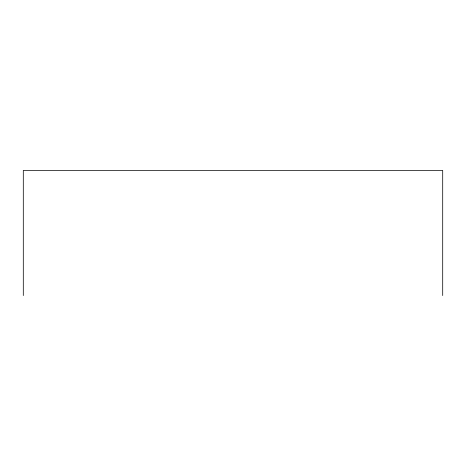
<?xml version="1.0" encoding="UTF-8"?>
<svg xmlns="http://www.w3.org/2000/svg" width="466" height="466" viewBox="0 0 466 466"><rect width="100%" height="100%" fill="white"/><g stroke="black" fill="none" stroke-linecap="round" stroke-linejoin="round"><path stroke-width="0.7" d="M442.7 295.566L442.7 170.434L23.3 170.434L23.3 295.566"/></g></svg>
